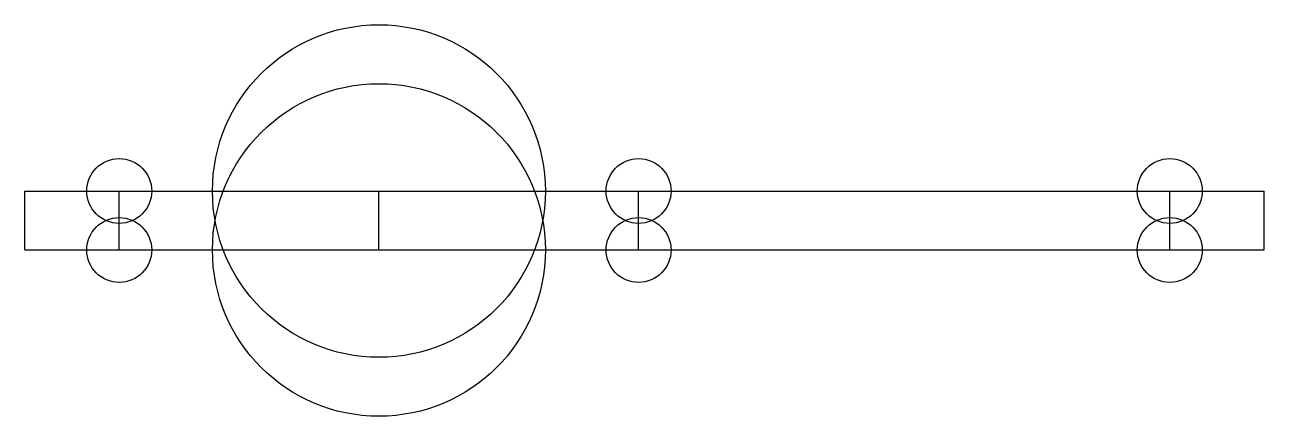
# Model space of a CAD drawing. Header units: millimetres. Extents: x 0 to 105, y -14 to 19.
import ezdxf

# ---------------------------------------------------------------- set-up
doc = ezdxf.new("R2010")
doc.units = ezdxf.units.MM
doc.layers.add('Part', color=7, linetype='CONTINUOUS')

msp = doc.modelspace()

# ---------------------------------------------------------------- linework, layer by layer
at = {"layer": 'Part'}
for p, q in [((0, 0, 60), (0, 5, 60)), ((0, 5), (0, 5, 60)), ((0, 0), (0, 5)), ((0, 0, 60), (0, 5, 60)), ((0, 5, 60), (105, 5, 60)), ((0, 5), (105, 5)), ((0, 5), (0, 5, 60)), ((0, 5, 60), (105, 5, 60)), ((0, 0), (0, 5)), ((0, 5), (105, 5)), ((8, 0, 10.75), (8, 5, 10.75)), ((8, 0, 10.75), (8, 5, 10.75)), ((8, 0, 54.75), (8, 5, 54.75)), ((8, 0, 54.75), (8, 5, 54.75)), ((30, 0, 44.1), (30, 5, 44.1)), ((30, 0, 44.1), (30, 5, 44.1)), ((52, 0, 10.75), (52, 5, 10.75)), ((52, 0, 10.75), (52, 5, 10.75)), ((52, 0, 54.75), (52, 5, 54.75)), ((52, 0, 54.75), (52, 5, 54.75)), ((97, 0, 12.75), (97, 5, 12.75)), ((97, 0, 12.75), (97, 5, 12.75)), ((97, 0, 52.75), (97, 5, 52.75)), ((97, 0, 52.75), (97, 5, 52.75)), ((105, 0, 60), (105, 5, 60)), ((105, 5), (105, 5, 60)), ((105, 0), (105, 5)), ((105, 0, 60), (105, 5, 60)), ((105, 5), (105, 5, 60)), ((105, 0), (105, 5)), ((0, 0), (0, 0, 60)), ((0, 0), (105, 0)), ((0, 0), (0, 0, 60)), ((0, 0, 60), (105, 0, 60)), ((0, 0, 60), (105, 0, 60)), ((0, 0), (105, 0)), ((105, 0), (105, 0, 60)), ((105, 0), (105, 0, 60))]:
    msp.add_line(p, q, dxfattribs=at)
for centre, radius in [((30, 5, 30), 14.1), ((30, 5, 30), 14.1), ((30, 0, 30), 14.1), ((30, 0, 30), 14.1), ((8, 5, 8), 2.75), ((8, 5, 52), 2.75), ((8, 5, 8), 2.75), ((8, 5, 52), 2.75), ((52, 5, 8), 2.75), ((52, 5, 52), 2.75), ((52, 5, 8), 2.75), ((52, 5, 52), 2.75), ((97, 5, 10), 2.75), ((97, 5, 50), 2.75), ((97, 5, 10), 2.75), ((97, 5, 50), 2.75), ((8, 0, 8), 2.75), ((8, 0, 52), 2.75), ((8, 0, 8), 2.75), ((8, 0, 52), 2.75), ((52, 0, 8), 2.75), ((52, 0, 52), 2.75), ((52, 0, 8), 2.75), ((52, 0, 52), 2.75), ((97, 0, 10), 2.75), ((97, 0, 50), 2.75), ((97, 0, 10), 2.75), ((97, 0, 50), 2.75)]:
    msp.add_circle(centre, radius, dxfattribs=at)

doc.saveas('drawing.dxf')
